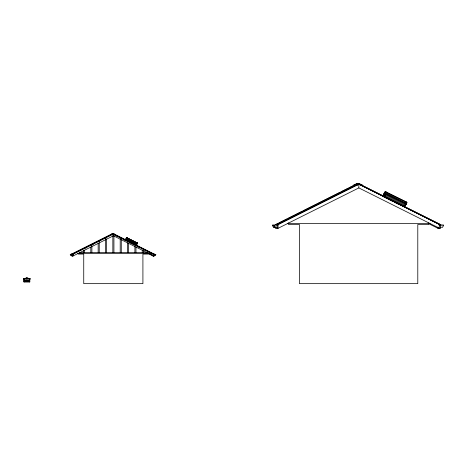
<?xml version="1.0" encoding="UTF-8"?>
<svg xmlns="http://www.w3.org/2000/svg" width="467" height="467" viewBox="0 0 467 467"><rect width="100%" height="100%" fill="white"/><g stroke="black" fill="none" stroke-linecap="round" stroke-linejoin="round"><path stroke-width="0.7" d="M154.781 254.784L155.844 254.346L153.48 254.346L153.48 256.027M113.504 233.786L112.512 233.716L71.638 254.153L72.508 254.223L113.347 233.716M120.714 238.082L120.971 237.674L120.766 238.082M121.677 238.561L121.928 238.152L121.724 238.561M126.359 238.631C126.884 238.007 124.858 240.225 125.956 239.092L126.458 239.349M125.67 239.507L126.294 238.619M127.001 237.919L126.452 237.82L126.224 238.549M127.438 238.007L126.738 237.82L125.489 240.102M136.679 244.276L136.125 245.233L136.778 244.323L126.318 239.092L125.856 240.102L126.411 239.145M126.849 238.415L127.217 237.919L137.175 242.898L136.568 244.2M126.826 239.349L126.347 240.307M127.287 241.369L127.491 240.96M128.244 241.848L128.454 241.439M133.86 244.655L134.117 244.247L133.906 244.655M136.592 242.793L137.053 243.161M136.271 244.072L135.821 244.965M136.708 243.529L136.633 243.949M136.417 244.323L136.13 244.737L136.924 243.494M137.076 243.091L136.65 242.782M137.076 243.529L136.492 244.737M136.58 244.778L136.878 243.768M137.082 243.832C137.129 242.478 137.386 242.484 137.164 243.832L136.714 243.57M140.433 247.942L140.637 247.533M153.538 254.223L154.408 254.153L153.538 254.223L113.966 234.434M357.85 183.916L359.03 183.782M362.129 185.329L362.269 185.055L358.843 183.344L357.173 183.344L353.747 185.055L355.556 185.329L353.747 185.055M386.839 192.351L386.057 191.908L384.703 191.99L384.032 193.326L406.115 204.248L405.123 205.906L405.951 204.248M384.785 193.105L383.944 193.607L383.115 195.264L384.726 195.988M383.279 195.264L384.108 193.607L384.545 193.583M384.195 193.326L384.866 191.99L385.958 192.176M384.388 193.583L384.627 193.105M383.098 196.549L383.903 194.628M386.699 192.351L385.433 191.99L384.761 193.326L406.284 204.009L406.955 202.666L406.564 202.088L386.396 192.188M384.954 193.122L383.845 195.264L405.286 205.906M384.008 195.264L384.837 193.607L385.275 193.583L384.837 193.607M384.925 193.326L385.596 191.99L406.955 202.666L406.284 204.009M384.598 194.535L384.026 195.358L384.598 194.535L405.519 204.995M385.351 193.023L384.983 193.437L385.351 193.023L406.272 203.484L406.068 203.898M384.633 194.628L383.67 196.549L404.364 206.817L405.006 205.538M385.117 193.583L385.514 193.105L385.036 194.12M383.827 196.549L384.469 195.27M384.574 196.823L385.287 195.679M405.146 201.931L405.63 201.972M403.465 206.268L404.183 205.13M405.969 202.526C406.173 201.563 406.605 202.882 406.156 202.141M406.115 202.526L406.308 202.141M406.109 203.402L406.115 204.248M439.038 224.79L440.778 224.656L358.843 183.689L357.173 183.689M155.844 254.515L155.348 255.28L154.513 255.28M110.895 234.358C113.825 234.13 108.408 235.531 112.605 233.5L115.151 234.358L114.246 234.492M71.673 254.223L112.547 233.786L113.382 233.786M113.44 233.5L72.192 254.112L72.192 256.027M71.638 254.153L72.473 254.153L113.44 233.669L154.373 254.223M72.969 254.112L113.44 233.909L153.853 254.112L153.853 256.027M73.021 255.998L113.44 235.788L153.853 255.998M358.656 183.782L276.978 224.79L275.308 224.79L356.625 183.963M275.308 224.79L278.548 223.168M279.85 222.52L286.983 218.953M288.285 218.305L293.474 215.707M294.77 215.059L301.904 211.493M303.206 210.845L316.83 204.032M318.126 203.378L325.26 199.812M326.561 199.164L340.186 192.351M341.482 191.703L348.615 188.137M349.917 187.483L354.459 185.212M355.422 185.055L358.843 183.344M275.238 224.656L276.908 224.656L358.843 183.689M277.9 224.574L358.744 184.156L439.564 224.574M439.669 228.398L439.669 224.574L358.837 184.156L278.011 224.574L278.017 228.398L275.425 228.398L275.425 227.05M278.011 228.34L358.843 187.921L439.669 228.34M127.368 238.007L126.37 237.82L126.119 238.491M23.35 278.887L26.858 277.9L30.361 278.997L23.35 278.997L26.963 277.9L30.361 278.887M361.154 185.055L362.269 185.055M287.433 223.448L430.037 223.448M439.103 224.656L440.778 224.656M278.017 225.03L272.366 225.03L272.366 225.374A0.916 0.916 0 0 1 272.862 226.139A0.916 0.916 0 0 0 273.358 226.909L273.358 227.254L277.1 227.254M438.916 225.03L443.65 225.03L443.65 225.374A0.916 0.916 0 0 0 443.154 226.139A0.916 0.916 0 0 1 442.658 226.909L442.658 227.254L440.591 227.254M272.366 225.374L274.036 225.374A0.916 0.916 0 0 1 274.532 226.139A0.916 0.916 0 0 0 275.034 226.909L275.034 227.254M273.358 226.909L275.034 226.909M105.128 237.674L105.332 238.082M126.452 237.82L133.328 241.316M104.17 238.152L104.375 238.561M126.399 238.491L137.164 243.832M126.592 238.549L137.076 243.57M126.236 239.092L125.944 239.46L126.82 237.82L137.496 243.161L127.006 237.954M126.113 239.507L136.662 244.778M98.555 240.96L98.759 241.369M99.284 240.96L99.535 241.369M97.545 241.439L97.801 241.848M98.374 241.439L98.578 241.848M136.994 243.949L126.44 238.631M91.981 244.247L92.186 244.655M90.977 244.726L91.228 245.134M86.191 247.533L86.395 247.942M79.361 252.478L148.138 252.478M77.37 253.552L149.405 253.476M78.263 254.071L83.739 254.071L83.739 283.656L142.914 283.656L142.914 254.071L148.395 254.071M73.027 254.346C70.243 253.493 69.314 255.035 71.539 255.455M70.202 254.515L71.037 254.515L71.539 255.28M72.572 255.455L70.698 255.28M154.314 255.455L155.348 255.28M153.018 256.027L154.314 256.027L154.314 254.346M24.115 280.258L29.596 280.258M24.115 280.34L29.596 280.34M23.899 281.741L29.818 281.741L29.596 281.957L29.596 278.781M405.759 201.884L406.792 202.666M405.029 201.884L405.484 201.972M385.403 191.949L385.812 192.176M386.25 192.188L405.876 201.931M358.965 183.916L440.708 224.79M383.909 196.957L386.524 198.259M387.82 198.913L393.039 201.516M394.346 202.17L399.559 204.78M358.592 184.809L357.29 184.156L357.29 185.352M428.221 223.448L438.005 228.34M125.932 240.102L136.201 245.233M113.995 234.37L153.573 254.153M114.613 234.883L121.683 238.421M123.09 239.122L132.867 244.007M135.214 245.187L139.388 247.271L138.028 246.617M142.645 248.899L148.751 251.952M149.166 252.157L152.423 253.785M116.516 235.864L117.824 236.512M123.037 239.122L126.3 240.75M129.552 242.379L132.815 244.007M144.542 249.874L145.856 250.528M151.063 253.137L152.37 253.785M149.16 253.359L152.423 254.988M148.453 253.715L153.024 255.998M105.151 238.561L104.947 238.152L105.104 238.561M92.968 244.655L92.758 244.247L92.915 244.655M92.005 245.134L91.754 244.726L91.958 245.134M441.98 225.03L441.98 225.374M440.591 225.03L440.591 228.398L437.999 228.398L437.999 227.05M428.747 222.835L428.747 224.481L417.79 224.481L417.79 283.656L299.44 283.656L299.44 224.481L288.483 224.481L288.483 222.835M358.843 184.156L358.843 187.921M277.1 225.03L277.1 228.398M274.036 225.03L274.036 225.374M143.316 250.674L143.316 252.478M142.242 250.125L142.242 252.478M135.967 247.072L135.967 252.478M134.899 246.523L134.899 252.478M128.618 243.418L128.618 252.478M127.549 242.869L127.549 252.478M121.274 239.046L121.274 252.478M120.2 239.209L120.2 252.478M113.925 235.374L113.925 252.478M113.44 233.909L113.44 235.788M112.851 235.374L112.851 252.478M106.575 239.209L106.575 252.478M105.507 239.046L105.507 252.478M99.226 242.869L99.226 252.478M98.158 243.418L98.158 252.478M91.882 246.523L91.882 252.478M90.808 247.072L90.808 252.478M84.533 250.125L84.533 252.478M83.459 250.674L83.459 252.478M73.021 254.112L73.027 256.027L71.731 256.027L71.731 254.346M72.572 254.346L72.572 256.027M26.858 277.9L26.858 278.997M24.115 278.781L24.115 281.957M135.021 244.726L134.817 245.134L135.021 244.726M383.711 194.535L383.296 195.358L383.711 194.535M384.464 193.023L384.253 193.437L384.464 193.023M105.904 237.674L106.062 238.082L105.904 237.674M85.408 247.533L85.566 247.942L85.408 247.533M29.818 278.781L23.899 278.781L23.899 281.957L29.818 281.957L29.818 278.781"/></g></svg>
